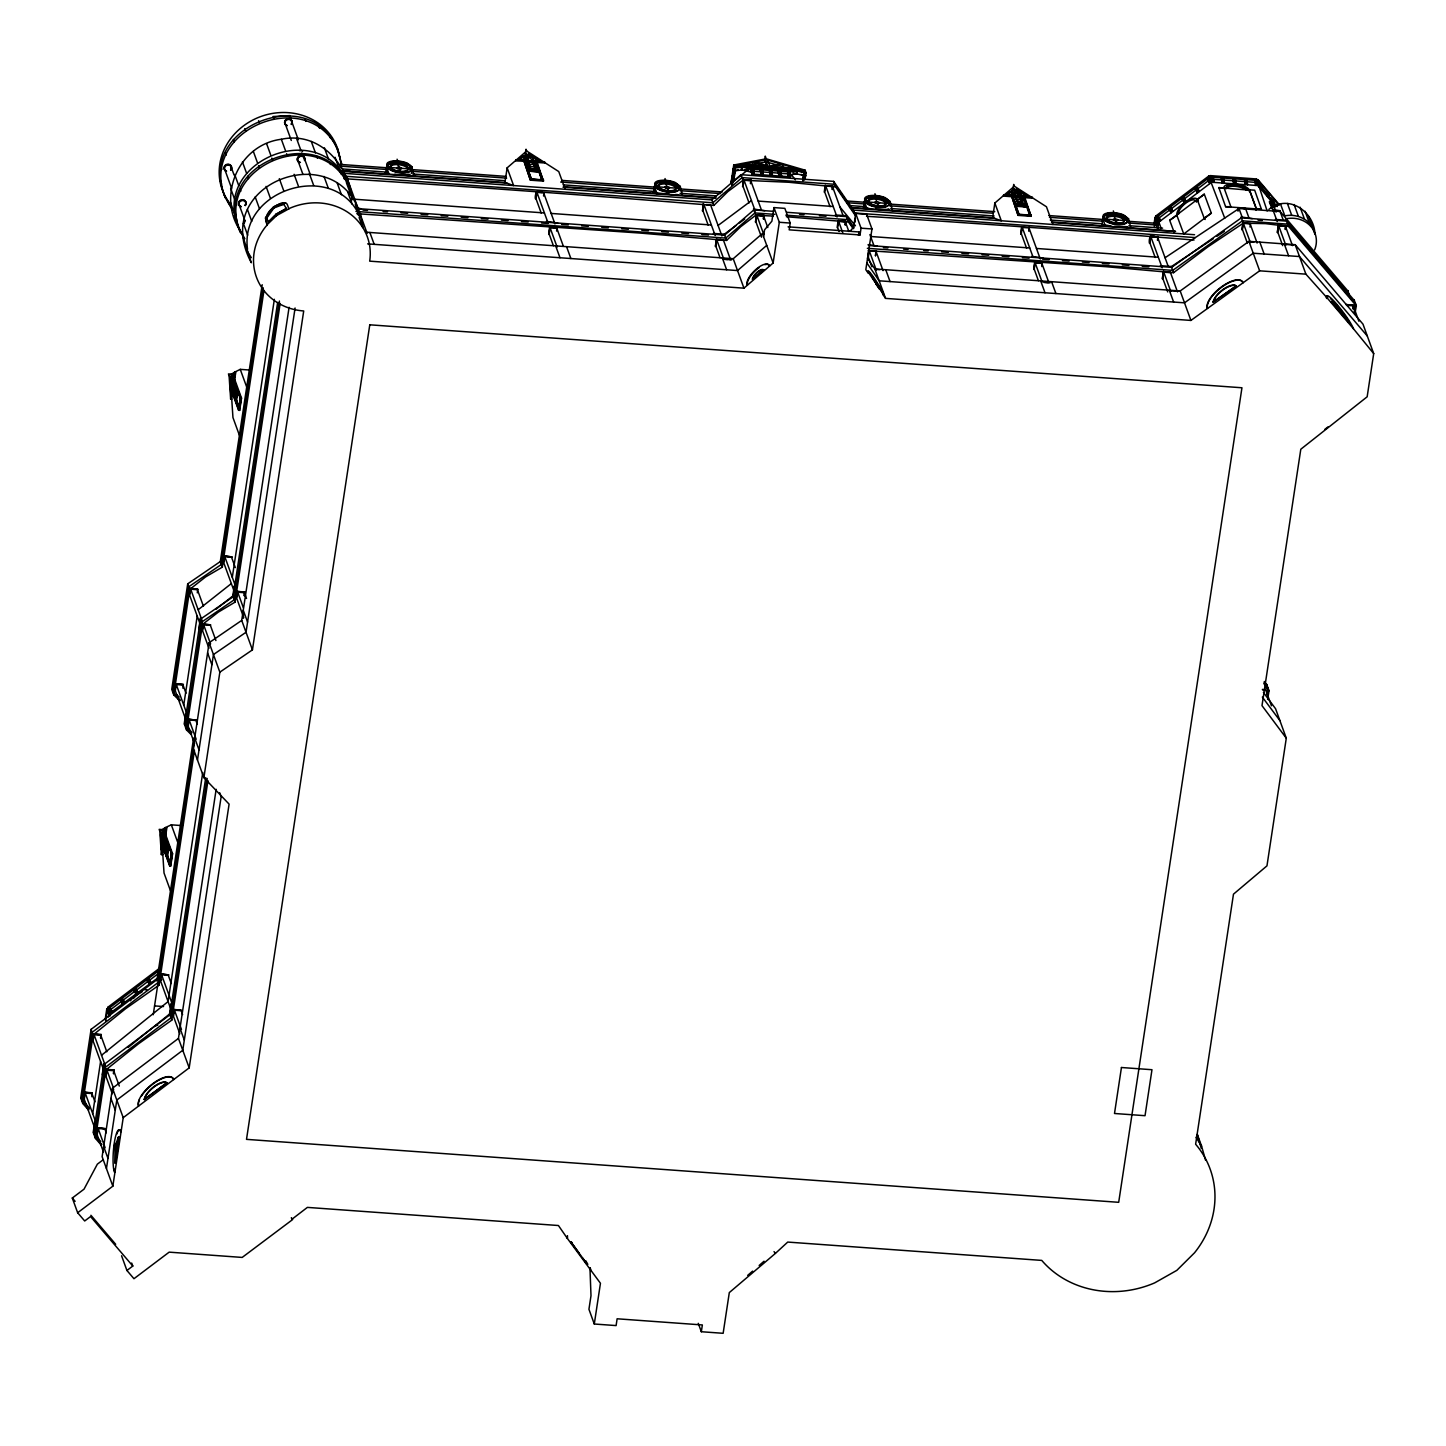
<?xml version="1.0" encoding="UTF-8"?>
<svg xmlns="http://www.w3.org/2000/svg" width="1446" height="1446" viewBox="0 0 1446 1446"><rect width="100%" height="100%" fill="white"/><g stroke="black" fill="none" stroke-linecap="round" stroke-linejoin="round"><path stroke-width="1.5" d="M242.711 234.053C215.346 199.476 237.271 144.727 281.337 139.268C319.223 131.116 348.305 164.32 352.463 199.295C337.912 113.312 200.09 161.572 243.687 237.379M238.427 227.275C211.279 162.241 317.343 117.524 346.715 180.515M243.217 237.451L251.333 262.756C206.091 178.201 350.745 132.164 362.892 227.51M247.537 249.308C239.006 188.956 334.351 159.765 359.62 215.996M351.577 201.012L351.613 196.981M224.437 195.445L233.077 210.447C174.388 127.646 331.098 68.613 341.545 168.206M340.876 167.79L341.003 161.699L337.171 147.727M118.897 1137.424L114.975 1163.325L115.373 1146.063L118.192 1137.351L119.44 1137.46L118.464 1143.931M117.813 1148.251L115.517 1163.361L115.463 1149.769L118.735 1137.406M732.417 178.545L732.001 184.781L732.417 178.545L733.502 178.617M732.182 185.269L734.803 167.971L733.737 165.025L766.235 158.789L805.151 170.194L806.217 173.122L804.699 179.828M733.556 181.021L735.454 170.935L734.55 168.441M348.649 185.865C319.494 121.952 212.562 167.049 240.361 232.625M141.545 1095.905A22.16 8.875 -40.5 0 1 159.946 1079.584A22.16 8.875 -40.5 0 1 173.719 1079.547L189.191 1067.871L229.101 804.121L203.886 777.659L219.846 672.155L252.435 649.869L303.714 310.962A58.997 53.466 -20 0 1 265.919 226.371L267.311 225.016L265.341 218.003L273.366 206.923L280.669 203.344L285.079 202.747L287.139 204.085L288.875 208.839L290.068 208.134A58.997 53.466 -20 0 1 369.688 261.148L743.949 288.17L747.455 285.133A14.84 5.784 -44.8 0 1 759.331 267.42M267.311 225.016C261.618 214.315 275.156 203.271 285.26 203.036L285.965 203.127M338.129 150.384C308.378 83.723 197.054 129.797 225.413 198.102M732.688 175.707L733.465 168.369L732.688 175.707L733.773 175.779L734.17 172.11M803 180.786L803.777 173.43L802.765 180.135M804.283 179.015L804.88 173.52L804.121 178.545M804.627 177.75L805.042 173.972L804.428 179.647M751.215 169.074L751.974 174.044L790.51 176.828L789.769 171.929L751.215 169.074L750.817 172.038L742.051 169.977L734.369 170.845L735.454 170.935M753.944 170.7L754.161 174.207L753.402 169.236L753.944 170.7L751.757 170.538M760.849 171.206L761.066 174.695L760.307 169.724L760.849 171.206L763.018 171.351L763.253 174.858M769.923 171.857L770.158 175.346L769.399 170.393L769.923 171.857C773.447 170.14 772.236 179.575 771.26 172.58L778.165 173.086L779.231 176.014L778.472 171.044L778.165 173.086M781.202 172.707L781.418 176.159L780.677 171.279L781.202 172.707L779.033 172.544M788.106 173.195L788.323 176.665L787.582 171.767L788.106 173.195L790.293 173.357M274.686 215.924L268.36 222.033L266.751 218.111C268.45 210.556 275.951 204.356 283.741 204.284L286.416 208.477L276.258 214.388M283.741 204.284L273.909 207.953L266.751 218.111M1267.148 210.953L1256.556 178.961L1210.302 175.617L1211.658 182.232L1158.861 222.088L1155.029 217.352L1157.198 217.515L1161.174 228.432M1213.429 178.364L1213.845 182.377L1213.013 177.262L1213.429 178.364L1211.242 178.201M1221.707 178.961L1222.123 182.973L1221.31 177.858L1223.894 179.105L1224.31 183.136M1233.275 179.792L1233.691 183.823L1232.878 178.689L1235.462 179.955L1235.878 183.967M1244.843 180.623L1245.259 184.654L1244.446 179.521L1247.03 180.786L1247.446 184.817M1255.309 181.383L1255.724 185.413L1254.911 180.28L1257.496 181.545M88.568 1110.094L82.729 1103.425L93.104 1034.92L91.08 1029.371L158.879 978.201M101.31 1145.142L95.472 1138.454L105.847 1069.932L103.57 1063.714L102.359 1074.776M179.828 700.858L173.773 694.911L189.733 589.408L187.709 583.859L220.298 561.572L262.196 284.717M191.071 734.441L186.498 729.923L202.476 624.419L200.199 618.201L198.988 629.263M93.104 1034.92L125.603 1008.712L159.078 985.124L194.451 750.384M189.733 589.408L205.549 576.954L222.323 567.139L263.967 290.447M105.847 1069.932L138.4 1043.867L171.803 1020.135L207.953 780.587M202.476 624.419L218.346 612.11L235.065 602.132L280.144 303.371M82.729 1103.425L80.723 1097.876L91.08 1029.371M91.839 1096.719L92.201 1092.796L84.754 1092.254L83.705 1099.213M94.966 1101.834L91.948 1093.556L85.224 1093.068L84.284 1099.34L94.84 1128.35M106.805 1051.784L100.786 1035.209L94.062 1034.721L93.104 1041.012L103.66 1070.022M100.515 1037.939L101.039 1034.45L95.454 1034.053M100.66 1038.373L101.039 1034.45M105.16 1019.611L106.805 1008.802L108.974 1008.965L107.655 1007.41L160.452 967.555M105.703 1021.093L107.329 1010.284L109.516 1010.447L110.33 1015.58L107.022 1012.327M107.438 1013.429L106.805 1008.802M92.707 1113.619L100.587 1061.563M108.685 1013.953L108.992 1011.911L107.745 1011.387M108.54 1016.918L109.191 1012.598M109.245 1015.49L109.553 1013.465L158.156 977.659M97.677 1127.717L105.287 1128.693L97.677 1127.717L96.611 1134.676M113.583 1073.854L113.945 1069.932L106.498 1069.389L105.45 1076.348M106.263 1132.851L104.871 1129.001L98.147 1128.531L97.189 1134.803L103.497 1152.101M119.295 1086.073L113.692 1070.691L106.968 1070.203L106.01 1076.475L112.318 1093.772M113.421 1073.402L113.945 1069.932M187.709 583.859L171.749 689.362L173.773 694.911M216.159 789.299L178.454 1038.409L112.499 1088.205L102.124 1156.71L112.842 1186.172L77.65 1212.742L84.699 1220.984L90.556 1216.556L132.797 1266.045L126.923 1270.474L133.954 1278.716L169.164 1252.146L242.187 1257.424L292.634 1219.556L291.712 1218.363M112.77 1092.507L113.348 1088.693L113.656 1089.579M182.883 688.188L183.244 684.265L175.797 683.723L174.731 690.682M197.307 592.86L197.668 588.956L190.221 588.414L189.155 595.372M186.01 693.303L182.991 685.024L176.267 684.536L175.309 690.808L185.865 719.819M203.452 606.272L197.415 589.697L190.691 589.209L189.733 595.499L200.289 624.509M106.444 1168.567L116.801 1100.063L182.774 1050.266L221.148 796.692L219.702 792.733M162.747 842.385L161.572 850.14L161.121 843.416L164.211 842.494M164.609 830.221L163.434 837.903L162.964 831.251L164.609 830.221L166.055 830.311L165.477 834.161M183.75 705.088L197.216 616.05M170.483 890.754L164.031 873.023L162.82 854.713L161.356 854.604L165.459 827.528L171.333 824.835L182.467 825.63M233.8 382.612L232.698 382.539L233.872 374.785L234.975 374.857L232.354 391.233M164.338 834.957L165.784 835.065L172.598 853.773L170.736 865.991L169.652 865.919L162.838 847.211L164.699 834.993L171.947 854.64M239.403 435.282L232.951 417.551L231.74 399.241L230.637 399.15L234.74 372.092L240.253 369.363L249.164 369.995M168.459 845.585L172.002 854.297L169.652 864.943L163.055 846.814L164.699 835.951L168.694 845.241L166.453 856.177L168.351 845.042M240.94 398.698L238.59 409.326L231.993 391.215L233.637 380.352L232.77 391.161L239.693 410.375L238.59 410.303L231.794 391.595L232.878 391.667M163.416 846.85L165.061 835.987M112.842 1186.172L123.217 1117.668L112.499 1088.205M170.736 865.991L163.832 846.778L165.422 836.258M162.82 854.713L166.905 827.636M231.74 399.241L233.927 384.021L233.674 388.124L236.421 396.638M233.927 384.021L237.415 392.589L233.981 383.678L235.825 372.164M163.398 850.79L163.886 847.645L162.422 847.555M164.989 839.62L166.597 852.923L164.32 844.03M168.152 847.826L165.422 836.746M236.71 390.167L236.674 387.456L235.59 397.469L233.24 390.998C232.426 379.123 240.904 413.52 233.674 388.124M237.09 392.228L234.379 381.129M164.663 848.585L166.109 838.608L164.609 848.441M166.923 840.831L165.477 850.826L167.338 841.012M234.794 395.246L236.222 385.251L234.36 395.065M235.535 397.325L235.987 394.921M236.294 390.474L236.041 394.577M166.814 856.195L168.531 845.277M235.77 400.596L237.487 389.679M164.699 835.951L171.658 854.098L170.736 864.292L167.7 855.96L168.839 846.091M237.777 390.004L240.578 398.662L239.674 408.676L236.656 400.361L237.777 390.492M188.703 719.204L196.313 720.18L188.703 719.204L187.655 726.163M203.29 624.329L210.736 624.871L203.127 623.877L202.079 630.836M197.307 724.338L195.897 720.488L189.173 720L188.233 726.29L194.523 743.587M215.924 640.56L210.321 625.178L203.597 624.69L202.657 630.962L208.947 648.278M169.652 864.943L171.297 854.08M238.59 409.326L240.235 398.463L233.637 380.352M169.652 865.919L171.496 853.7L172.598 853.773M238.59 410.303L240.452 398.084L241.536 398.156L239.693 410.375M170.032 864.798L163.47 846.741M238.988 409.182L232.408 391.143M170.736 864.292L172.219 854.441L169.2 846.127M239.674 408.676L241.175 398.843L238.138 390.51M156.837 980.948L193.601 738.056M289.092 307.275L241.717 620.406L209.128 642.693L193.168 748.197L203.886 777.659M153.222 1014.749L194.324 743.099M263.226 287.79L221.346 564.482L188.757 586.769L172.797 692.273L180.226 700.045M161.084 973.953L168.712 974.929L161.084 973.953L160.036 980.912M224.347 555.951L231.956 556.927L224.347 555.951L223.299 562.892M171.297 983.533L168.296 975.237L161.572 974.749L160.614 981.039L171.17 1010.049M235.318 567.591L231.541 557.234L224.817 556.746L223.859 563.036L234.433 592.029M197.469 760.054L213.448 654.55L246.037 632.264L295.092 307.998M202.765 772.507L168.097 1001.572L101.527 1055.273M232.3 577.297L274.36 299.322M205.748 777.641L169.869 1014.803L103.895 1064.581L93.52 1133.104L100.75 1141.563M277.65 302.485L233.113 596.8L200.524 619.087L184.564 724.573L191.975 732.363M207.194 778.436L170.971 1017.821L104.998 1067.6L94.623 1136.14L101.853 1144.581M279.421 301.039L234.216 599.819L201.627 622.105L185.666 727.591L191.595 733.827M174.171 1009.868L181.618 1010.393L174.008 1009.416L172.96 1016.375M244.338 595.879L244.699 591.956L237.252 591.414L236.204 598.373M182.594 1014.55L181.202 1010.718L174.478 1010.23L173.52 1016.502L179.828 1033.8M246.543 598.481L244.446 592.715L237.722 592.227L236.783 598.499L243.778 617.731M244.175 595.427L244.699 591.956M242.946 618.346L243.524 614.532M346.986 181.419L347.51 177.948M347.148 181.871L347.673 178.382M359.891 216.9L360.578 213.863M385.558 173.918L386.877 165.206A12.978 4.916 8.6 0 1 392.987 161.012A12.978 4.916 8.6 0 1 407.266 163.127L412.309 167.049L411.333 173.52M386.642 173.99L387.962 165.296A11.875 4.501 8.6 0 1 397.885 161.41A11.875 4.501 8.6 0 1 411.224 166.959L412.309 167.049M390.565 167.537L390.727 166.525A8.893 3.38 8.6 0 1 398.156 163.615A8.893 3.38 8.6 0 1 408.17 167.772L411.062 167.989A11.875 4.501 8.6 0 0 397.722 162.44A11.875 4.501 8.6 0 0 387.817 166.308L390.727 166.525M408.007 168.802L408.17 167.772M411.224 166.959L410.917 169.001A11.875 4.501 8.6 0 1 399.476 172.725A11.875 4.501 8.6 0 1 387.618 166.127M507.148 167.844L504.943 182.395L513.601 185.558L507.148 167.844L526.669 150.999L558.752 171.568L565.205 189.281M519.15 160.289L522.819 156.385L528.694 159.946L519.295 159.277L522.819 156.385M523.777 155.608L528.278 158.337L526.489 153.403L523.615 156.638L526.326 154.415L527.537 157.722M525.35 153.692L526.019 149.227L526.669 150.999M524.681 161.554L536.213 161.645L543.479 181.13L530.393 180.172L523.741 160.452L530.393 180.172M525.784 164.085L528.549 163.94M528.513 154.577L528.658 153.565L533.176 156.295L533.014 157.307L528.513 154.577L529.706 157.867M527.392 168.531L530.176 168.405M528.875 164.302L533.285 164.284M529.308 166.019L526.543 166.163M530.122 161.934L530.284 160.922M530.122 168.242L527.338 168.387M530.483 168.766L534.893 168.73M530.935 170.483C530.863 161.735 520.235 155.879 528.206 170.285M531.297 170.501C521.843 157.018 536.448 160.741 535.653 170.827M531.116 179.25L542.792 179.756L539.557 171.333L527.826 170.194M531.297 179.268L542.557 180.081M530.899 161.139L534.749 157.252L540.623 160.813L531.044 160.126L534.749 157.252M531.532 179.412L524.573 160.795M533.99 166.706L529.616 166.38M534.839 168.586L530.429 168.622M535.58 162.838L538.689 171.387L535.58 162.838L532.869 162.639L536.014 170.845M535.165 168.947L537.984 168.965L535.255 168.766M536.213 161.645L515.644 160.904M541.256 178.436L539.033 171.857L542.16 180.388M536.466 191.577C535.689 210.501 532.291 185.305 542.051 191.993M554.975 223.949L543.66 192.878L536.936 192.39L535.978 198.662L541.256 213.177M543.479 181.13L536.827 161.392M543.551 196.041L544.076 192.553M549.823 227.51L548.775 234.469L549.661 227.076L557.108 227.618L556.583 231.089M563.163 245.675L556.855 228.378L550.131 227.89L549.191 234.162L553.384 245.693M653.484 193.258L654.803 184.546A12.978 4.916 8.6 0 1 660.93 180.352A12.978 4.916 8.6 0 1 675.192 182.467L680.253 186.389L682.494 195.445M654.586 193.33L655.906 184.636A11.875 4.501 8.6 0 1 665.811 180.75A11.875 4.501 8.6 0 1 679.15 186.317L680.253 186.389M658.49 186.877L658.653 185.865A8.893 3.38 8.6 0 1 666.082 182.955A8.893 3.38 8.6 0 1 676.095 187.112L679.005 187.329A11.875 4.501 8.6 0 0 665.666 181.78A11.875 4.501 8.6 0 0 655.743 185.648L658.653 185.865M675.933 188.143L676.095 187.112M679.15 186.317L678.843 188.342A11.875 4.501 8.6 0 1 667.401 192.065A11.875 4.501 8.6 0 1 655.544 185.468M716.475 239.548L715.427 246.507L716.33 239.114L723.94 240.09L720.054 239.385M723.795 259.141L730.519 259.629L723.524 240.398L716.8 239.909L715.842 246.2L720.036 257.731M733.718 172.417L732.056 183.443L730.971 183.353L733.737 165.025L750.185 166.218M732.363 182.865L731.278 182.792L732.291 176.087L733.61 176.792L732.851 181.744M732.634 181.184L733.393 176.159M741.364 169.543L741.581 166.037L734.984 165.549L741.816 166.67M742.051 169.977L742.503 167.085L751.251 169.146M743.497 179.25L742.611 186.642L743.66 179.702M761.265 209.543L750.709 180.551L743.985 180.063L743.027 186.335L749.064 202.91M743.045 165.007L752.643 164.483L752.95 162.458L767.031 166.579L753.221 166.091M750.42 183.262L750.962 179.792M750.582 183.714L751.107 180.226L747.383 179.955M756.421 214.731L755.517 222.124L756.421 214.731L763.868 215.255L763.506 219.177M764.591 160.596L765.259 156.132L766.235 158.789M767.808 227.546L763.615 216.014L756.891 215.526L755.933 221.816L761.536 237.198M765.314 162.042L765.621 160.018L754.848 162.079L767.754 165.856L767.446 167.899L765.314 162.042L754.541 164.121M767.79 160.181L769.923 166.019L780.695 163.958L767.79 160.181L767.483 162.205L778.237 165.35M774.026 1251.603L775.418 1253.393L729.308 1292.579L723.145 1333.302L701.328 1331.73L702.358 1324.952L617.117 1318.788L616.104 1325.584L594.288 1324.012L600.452 1283.271L567.23 1238.246L567.537 1235.842M763.343 218.744L763.868 215.255M763.542 236.638L764.572 229.842L771.893 221.166L773.953 207.591L784.853 208.369L790.203 223.064L789.173 229.842L860.045 234.957L861.057 228.179L855.725 213.484L866.624 214.261L871.974 228.956L865.811 269.679L867.925 272.752A15.02 1.446 58 0 1 869.914 273.24M785.395 168.405L776.791 167.79L782.666 166.652L782.973 164.627L797.053 168.748L796.33 173.52L792.932 172.96M764.862 264.654A14.84 5.784 -44.8 0 1 769.634 266.028L773.14 262.991L779.304 222.268L773.953 207.591M789.389 169.453L750.872 166.67L750.709 167.682L789.245 170.465L788.865 167.989M797.469 171.062L789.769 171.929L789.335 174.821L797.017 173.936L797.469 171.062L806.217 173.122M804.88 172.363L799.62 171.134L804.392 171.008L804.446 175.255L800.939 174.424M825.268 185.16L824.22 192.119M843.018 215.454L832.462 186.444L825.738 185.956L824.798 192.246L830.076 206.742M832.191 189.173L832.715 185.684L832.354 189.607M845.259 225.088L845.639 221.166L838.174 220.623L837.126 227.582M848.874 231.523L845.386 221.925L838.662 221.437L837.704 227.709L839.114 231.559M845.115 224.636L845.639 221.166M855.725 213.484L853.664 227.058L849.995 231.396M855.399 218.129L855.038 222.051M858.436 235.355L858.942 231.956L788.088 226.841M863.425 208.405L864.744 199.711A12.978 4.916 8.6 0 1 870.854 195.517A12.978 4.916 8.6 0 1 885.133 197.632L890.176 201.536L892.435 210.592M864.853 206.272L865.829 199.783A11.875 4.501 8.6 0 1 875.752 195.915A11.875 4.501 8.6 0 1 889.091 201.464L890.176 201.536M868.594 201.012L865.684 200.795A11.875 4.501 8.6 0 1 875.589 196.927A11.875 4.501 8.6 0 1 888.947 202.476L886.037 202.277A8.893 3.38 8.6 0 0 876.023 198.102A8.893 3.38 8.6 0 0 868.594 201.012L868.431 202.024L874.794 202.494M868.847 250.122L867.781 257.081M883.036 270.637L876.041 251.405L869.317 250.917L868.359 257.207L871.866 266.823M875.408 255.599L876.041 251.405M875.499 255.87L876.294 250.664M886.037 202.277L885.874 203.29L879.511 202.838M889.091 201.464L888.784 203.506L889.868 203.579M994.848 203.036L992.643 217.605L1001.301 220.768L994.848 203.036L1014.369 186.209L1046.452 206.76L1052.905 224.492M1018.092 215.382L1011.441 195.662L1018.092 215.382L1031.179 216.322L1023.895 196.837L1006.832 195.499L1010.519 191.595L1016.393 195.156L1006.994 194.469L1010.519 191.595M1013.05 188.866L1013.718 184.437L1014.369 186.209M1023.696 197.234L1012.381 196.764L1032.299 198.192M1012.796 196.945L1015.508 197.144L1018.617 205.675M1015.219 192.914L1014.17 188.613L1011.477 190.818L1015.978 193.547L1014.17 188.613M1016.195 189.788L1016.357 188.757L1020.858 191.487L1018.002 194.722L1016.195 189.788L1020.713 192.517M1015.092 203.741L1017.876 203.597M1016.195 199.006L1013.411 199.132M1016.61 199.168L1020.966 199.494M1016.195 206.29L1026.732 207.049L1029.769 215.382M1017.008 201.229L1014.224 201.374M1018.002 194.722L1016.357 188.757M1022.449 192.463L1018.761 196.349L1022.449 192.463L1028.16 197.036L1022.286 193.475M1017.821 203.452L1015.038 203.597M1018.183 203.958L1022.593 203.94L1018.129 203.814M1018.996 205.712L1015.887 197.162L1020.189 197.813L1023.298 206.362M1020.189 197.813L1023.66 206.38M1018.815 214.46L1030.492 214.966L1027.256 206.543L1015.562 205.061L1027.202 205.892L1030.203 215.617L1018.942 214.821L1012.272 196.005L1023.84 197.18L1027.148 206.236M1019.231 214.623L1012.417 196.421M1022.087 202.079L1024.871 201.934M1023.895 196.837L1026.967 206.236M1040.289 258.997L1028.974 227.908L1022.25 227.42L1021.31 233.71L1026.588 248.206M1025.63 204.013L1022.846 204.157L1025.684 204.157M1028.702 230.637L1029.227 227.149M1028.865 231.071L1029.389 227.6M1031.179 216.322L1024.509 196.602M1034.685 262.088L1033.8 269.48L1034.848 262.539L1042.295 263.064L1041.771 266.552M1044.392 282.277L1048.874 282.603L1041.879 263.389L1035.155 262.901L1034.215 269.173L1038.409 280.705M1101.798 225.612L1103.117 216.918A12.978 4.916 8.6 0 1 1109.227 212.725A12.978 4.916 8.6 0 1 1123.506 214.839L1128.549 218.744L1130.808 227.799M1128.549 218.744L1127.464 218.671A11.875 4.501 8.6 0 0 1114.125 213.122A11.875 4.501 8.6 0 0 1104.202 216.99L1103.894 219.033L1102.81 218.942L1105.359 225.956M1106.805 219.232L1106.967 218.219A8.893 3.38 8.6 0 1 1114.396 215.309A8.893 3.38 8.6 0 1 1124.41 219.485L1127.302 219.684A11.875 4.501 8.6 0 0 1113.962 214.135A11.875 4.501 8.6 0 0 1104.057 218.003L1106.967 218.219A8.893 3.38 8.6 0 1 1120.777 217.804A8.893 3.38 8.6 0 1 1119.023 223.443L1116.818 223.407A8.893 3.38 8.6 0 1 1106.805 219.232L1113.167 219.702M1124.41 219.485L1124.247 220.497L1117.885 220.045M1127.464 218.671L1127.157 220.714L1128.242 220.786M1150.383 235.897C1150.004 254.532 1146.497 231.559 1154.107 236.168M1168.133 266.209L1157.577 237.198L1150.853 236.71L1149.913 242.982L1155.191 257.496M1154.035 223.841L1155.029 217.352M1154.251 227.474L1155.553 218.834L1157.74 218.997L1156.42 217.442L1209.217 177.587L1210.537 179.123L1159.385 217.75M1158.553 224.13L1155.661 221.979L1155.969 219.937M1156.908 222.503L1157.216 220.461M1156.438 227.637L1157.415 221.148M1157.469 224.04L1157.776 221.997M1157.885 228.558L1158.861 222.088L1155.878 215.96L1208.675 176.105L1224.744 218.183M1157.469 240.361L1157.83 236.439M1163.289 271.378L1162.403 278.771L1163.289 271.378L1170.899 272.354L1163.452 271.812M1177.496 291.893L1170.501 272.661L1163.777 272.173L1162.819 278.463L1167.717 291.911M1209.995 177.659L1210.302 175.617M1210.537 179.123L1210.844 177.099L1257.098 180.443L1256.791 182.467L1212.742 179.286M1261.436 209.254L1254.676 190.203L1249.507 189.842L1256.321 208.531L1261.436 209.254L1225.593 206.67L1230.871 206.706L1224.075 187.998L1218.833 187.619L1249.452 190.167L1256.267 208.875M1223.189 180.045L1223.497 178.003L1223.894 179.105M1224.075 187.998L1224.021 188.342A12.978 4.916 8.6 0 1 1234.866 184.094A12.978 4.916 8.6 0 1 1249.452 190.167M1234.757 180.877L1235.065 178.852L1235.462 179.955M1238.011 211.188L1238.535 207.718L1246.145 208.694L1238.535 207.718M1246.307 181.708L1246.615 179.684L1247.03 180.786M1242.927 222.539L1242.024 229.95L1243.09 222.991L1250.537 223.534L1250.013 227.004M1249.254 191.523L1249.507 189.842M1256.556 178.961L1256.249 180.985L1258.002 179.666L1279.276 204.591M1256.068 210.23L1256.321 208.531M1278.282 225.106L1277.378 232.499L1278.282 225.106L1285.729 225.63L1285.367 229.553M1292.471 245.621L1285.476 226.389L1278.752 225.901L1277.794 232.191L1282.692 245.639M1285.205 229.119L1285.729 225.63M1266.027 688.296L1266.642 684.211L1269.028 690.772L1267.636 699.394M1267.076 694.731L1268.07 688.115L1264.021 682.693M1347.564 293.628L1348.25 290.592M1263.424 692.453L1275.571 708.721L1286.289 738.183L1266.967 865.847L1233.474 894.17L1195.625 1144.22A97.298 88.188 -20 0 1 1194.523 1252.796L1176.827 1270.365L1154.685 1282.873A97.298 88.188 -20 0 1 1041.753 1260.406L787.727 1242.078L775.418 1253.393M1353.004 308.558L1353.528 305.088L1346.081 304.546L1353.691 305.522L1353.167 309.01M1354.179 312.191L1355.48 303.552L1287.753 224.13L1242.457 220.858L1172.706 270.384L867.347 248.332M867.437 258.165L874.83 268.938L1180.189 290.971L1248.928 241.355L1295.182 244.699L1362.982 324.139L1373.7 353.601L1367.157 396.8L1300.804 449.236L1261.997 705.63L1286.289 738.183M1213.23 302.033L1213.411 300.84A14.659 5.911 -39 0 1 1223.153 289.399A14.659 5.911 -39 0 1 1235.264 285.314L1236.095 286.037L1213.23 302.033L1236.095 286.037M1213.447 302.286L1213.628 301.111A14.659 5.911 -39 0 1 1223.37 289.652A14.659 5.911 -39 0 1 1235.48 285.585M1354.848 314.035L1356.33 305.865L1354.052 299.647M731.278 182.792L732.291 176.087M733.032 174.496L733.628 168.821L734.713 168.893L734.116 174.568L735.291 170.447L738.291 169.905M803.343 179.575L804.518 175.436L805.603 175.508M803.615 179.756L803.94 173.9M1259.231 187.112L1259.864 182.702L1258.11 184.022M1268.504 197.975L1269.136 193.547M343.913 178.689C467.293 186.426 590.601 195.427 713.836 205.422L727.934 191.523L743.027 180.262L788.865 182.268L835.698 186.95L855.454 215.653L853.429 210.086L833.673 181.383L741.003 174.695L711.812 199.873L344.13 173.321M356.782 213.683L640.09 233.059L726.561 240.434L740.75 226.679L755.752 215.255L773.249 216.087M230.655 169.67L230.691 169.634A3.796 3.452 -20 0 0 231.233 166.145L230.745 165.386A3.796 3.452 -20 0 0 224.781 165.694A3.796 3.452 -20 0 0 226.263 170.953M245.151 205.187L245.187 205.151A3.796 3.452 -20 0 0 245.712 201.663M245.314 205.621L245.35 205.585A3.796 3.452 -20 0 0 245.874 202.097L245.242 200.904A3.796 3.452 -20 0 0 239.259 201.193A3.796 3.452 -20 0 0 240.759 206.453M267.058 224.781L276.602 215.562L288.875 208.839M747.69 1275.372L752.607 1271.124M759.15 1265.467L764.048 1261.219M365.513 232.155L733.23 258.707L762.422 233.529L773.14 262.991M766.723 245.386L737.532 270.565L367.646 243.868M752.408 279.168L763.741 270.077L752.408 279.168A7.61 2.964 -44.8 0 1 757.071 272.191A7.61 2.964 -44.8 0 1 763.38 269.697M747.455 285.133L769.634 266.028M1258.002 179.666L1258.942 182.25L1257.912 185.558L1211.658 182.232L1208.675 176.105M1268.214 193.113L1267.184 196.421L1266.045 193.33L1267.817 191.993L1269.534 194.65M533.176 156.295L530.465 158.5L528.658 153.565M1014.026 189.625L1011.314 191.83L1014.315 193.656M1018.147 193.71L1020.858 191.487M128.134 1047.446L171.929 1012.11M730.971 183.353L748.16 169.634M198.174 609.76L231.342 583.569M215.978 609.272L233.439 595.481M1324.699 429.48L1328.079 426.823M291.261 1217.839L292.2 1219.05L307.383 1207.392L558.427 1225.521L567.23 1238.246M110.637 1013.538L108.595 1009.995L109.95 1007.573L112.408 1012.218L110.348 1008.675M120.922 1000.704L120.506 999.602L122.964 1004.229L120.922 1000.704L122.277 998.264L124.718 1002.909L122.675 999.367M136.159 994.27L134.117 990.727L135.472 988.305L137.912 992.95L135.87 989.407M147.311 980.768L146.914 979.665L149.354 984.31L147.311 980.768L148.667 978.327L151.107 982.973L149.065 979.448M1156.818 218.545L1158.174 216.105L1160.632 220.75L1158.571 217.225M1170.067 209.688L1171.188 212.779L1169.145 209.254L1170.501 206.814L1172.941 211.459L1170.899 207.917M1182.34 199.277L1181.942 198.174L1184.382 202.82L1182.34 199.277L1183.696 196.855L1186.136 201.5L1184.093 197.957M1195.535 189.318L1195.137 188.215L1197.577 192.86L1195.535 189.318L1196.89 186.877L1199.349 191.523L1197.288 187.98M1207.844 180.009L1207.446 178.906L1209.904 183.552L1207.844 180.009L1209.615 178.689M111.27 1009.109L158.789 973.248M109.426 1011.224L111.179 1009.886M121.735 1001.915L123.488 1000.596M134.93 991.956L136.701 990.618M148.125 981.979L149.896 980.659M1157.65 219.756L1159.403 218.436M1169.959 210.465L1171.712 209.128M1183.153 200.506L1184.925 199.168M1196.348 190.529L1198.119 189.209M1208.675 181.238L1210.429 179.9M109.986 1012.76L111.74 1011.441M122.295 1003.47L124.067 1002.132M135.49 993.492L137.262 992.173M148.703 983.533L150.456 982.196M1158.21 221.31L1159.963 219.991M1170.519 212.002L1172.29 210.682M1183.714 202.042L1185.485 200.723M1196.927 192.083L1198.68 190.745M1209.236 182.774L1210.989 181.455M161.735 979.792L92.146 1032.317L81.789 1100.822L89.001 1109.281M1174.441 233.059L1169.687 220.316L1176.954 215.273A12.978 5.206 -40.5 0 1 1185.34 202.368A12.978 5.206 -40.5 0 1 1197.487 199.765M1204.283 218.473L1197.252 199.512L1204.301 194.198L1169.687 220.316M1204.301 194.198L1211.332 213.158L1183.75 233.981L1176.737 215.002M1269.787 202.711L1274.721 207.356M1271.703 205.549L1273.655 204.248L1275.444 205.73M1275.987 204.971L1277.74 203.633L1277.433 205.838M144.239 1099.448L166.85 1082.819L144.239 1099.448A14.659 5.856 -40.5 0 1 153.854 1086.687A14.659 5.856 -40.5 0 1 166.615 1082.566M123.217 1117.668L173.719 1079.547M103.226 1159.728L97.352 1164.157L84.031 1189.172L72.3 1198.029L77.65 1212.742M1295.182 244.699L1305.901 274.162L1327.265 298.057A22.07 2.982 52.9 0 1 1337.188 304.672A22.07 2.982 52.9 0 1 1353.51 328.82L1373.7 353.601M868.178 250.646L1106.1 266.697L1173.537 272.698L1208.006 246.778L1243.307 223.172L1265.521 223.642L1288.585 226.444L1356.33 305.865M718.084 225.468L751.45 200.614M723.669 234.704L735.978 225.54M739.484 222.919L744.744 218.997M881.319 290.827A15.02 1.446 58 0 1 883.452 295.309L885.567 298.382L1190.926 320.434L1259.647 270.818L1305.901 274.162M1165.06 257.75L1239.005 208.531L1280.108 211.496L1347.835 290.917L1349.371 295.129M1170.736 267.04L1213.266 238.735M1216.954 236.276L1224.346 231.36M582.72 1258.147L586.552 1263.406L571.224 1242.349A14.785 1.573 56.7 0 1 571.495 1242.024M230.637 399.15L229.083 375.689L234.74 372.092M230.131 377.153L231.758 376.123L232.21 382.847L233.294 382.937L231.233 377.243L230.131 377.153L232.21 382.847M232.698 382.539L232.246 375.815L233.872 374.785M231.233 377.243L232.842 376.195M232.246 375.815L234.975 374.857M229.824 379.195L230.276 385.919L231.902 384.889L229.824 379.195L230.908 379.268M230.42 387.98L232.029 386.95L230.854 394.704L230.42 387.98L231.505 388.052L231.794 392.535M161.356 854.604L159.783 831.143L165.459 827.528M160.849 832.607L162.476 831.577L162.928 838.3L160.849 832.607L162.295 832.715L164.374 838.409M166.055 830.311L162.964 831.251M160.994 841.355L162.621 840.343L160.542 834.631L160.994 841.355L162.44 841.464L162.151 836.981M1268.919 209.363C1288.278 193.619 1314.287 211.369 1314.974 234.306L1308.702 216.466M867.925 272.752L868.395 272.463A15.02 1.446 58 0 1 873.98 277.777A15.02 1.446 58 0 1 883.922 295.02L883.452 295.309M1101.997 224.401L1110.998 225.992M1127.772 226.715L1114.396 226.299M863.696 207.176L869.118 208.423M752.95 162.458L741.183 164.717L797.053 168.748L791.54 168.73M771.224 166.886L782.973 164.627M734.803 167.971L742.503 167.085M1313.022 228.323C1307.853 218.256 1295.67 213.647 1284.843 215.87L1280.523 204.013M387.148 172.634L385.251 172.833L388.92 173.628M655.092 191.975L653.194 192.173L654.821 192.661M748.992 169.923L744.22 170.05L747.727 170.863M409.688 175.219L394.758 174.297M675.463 194.523L677.614 194.559M400.578 171.694L402.783 171.749A8.893 3.38 8.6 0 0 405.133 166.38A8.893 3.38 8.6 0 0 390.836 166.091A8.893 3.38 8.6 0 0 400.578 171.694L399.638 169.128M668.504 191.035L670.727 191.089A8.893 3.38 8.6 0 0 673.077 185.721A8.893 3.38 8.6 0 0 658.761 185.45A8.893 3.38 8.6 0 0 668.504 191.035L667.564 188.468M878.445 206.2L880.65 206.236A8.893 3.38 8.6 0 0 883.018 200.867A8.893 3.38 8.6 0 0 868.703 200.596A8.893 3.38 8.6 0 0 878.445 206.2L877.505 203.615M786.371 216.719L848.422 221.943L853.158 228.54M866.515 216.285C975.761 223.262 1084.952 231.053 1194.053 240.054M342.359 170.755L350.312 171.387M1211.242 179.666L1213.429 179.81M1221.725 180.425L1223.912 180.569M1233.293 181.256L1235.462 181.401M1244.843 182.088L1247.03 182.25M1255.327 182.847L1257.496 182.991M1211.82 181.202L1213.989 181.365M1222.286 181.961L1224.473 182.124M1233.854 182.792L1236.023 182.955M1245.422 183.624L1247.591 183.787M1255.887 184.383L1258.074 184.546M754.469 166.525L763.018 167.14M773.718 167.917L782.286 168.531M805.151 170.194L788.703 169.001L789.245 170.465M753.095 171.279L760 171.767M762.187 171.929L769.091 172.417M780.37 173.303L787.275 173.809M734.188 170.357L735.291 170.447M804.681 175.924L805.784 175.996L797.017 173.936M751.793 172.544L753.981 172.707M760.885 173.213L763.072 173.357M769.977 173.863L772.146 174.026M779.051 174.514L781.238 174.677M788.142 175.165L790.311 175.328M752.083 173.339L754.27 173.502M761.174 173.99L763.361 174.153M770.266 174.659L772.435 174.803M779.34 175.309L781.527 175.472M788.432 175.96L790.601 176.123M1018.924 195.337L1028.305 196.005M515.806 159.873L544.762 161.97M1003.488 195.083L1032.462 197.18M524.518 161.139L536.159 161.97L539.448 171.044L528.079 170.917L539.358 171.731L539.503 170.7L527.88 169.851L539.394 171.387M524.735 161.229L535.996 162.042L542.521 180.425M536.665 162.422L544.618 162.982M732.526 176.719L733.827 176.683M1003.343 196.096L1011.278 196.674M533.538 164.501L536.376 164.501M829.154 185.865L832.878 186.136M1021.238 199.711L1024.057 199.711M534.351 166.724L537.171 166.724M1017.315 201.59L1021.78 201.717M1258.074 220.154L1262.322 220.461M731.441 183.244L732.544 183.317M1027.293 206.2L1015.67 205.35L1027.04 206.941M1015.652 205.748L1027.094 206.597M538.996 172.182L528.495 171.098L531.604 179.629M1278.445 225.54L1285.892 226.082M386.877 165.206L387.962 165.296M654.803 184.546L655.906 184.636M864.744 199.711L865.829 199.783M1103.117 216.918L1104.202 216.99M396.927 167.989L386.57 167.248L389.119 174.261M401.645 168.332L412.002 169.092L414.568 176.105M664.853 187.329L654.496 186.588L657.044 193.601M669.588 187.673L679.945 188.432M341.563 164.501L386.606 167.754M411.387 169.543L505.973 176.376M562.295 180.425L654.64 187.094M679.421 188.884L722.205 191.975M846.091 200.922L866.371 202.386M888.892 204.013L994.758 211.658M1048.802 215.544L1102.864 219.449M1127.645 221.238L1156.927 223.353L1157.559 225.124L1128.278 223.009M530.555 179.159L543.642 180.099M1018.237 214.37L1031.323 215.309M339.955 166.109L387.257 169.525M412.02 171.315L506.624 178.129M560.687 182.033L655.273 188.866M680.054 190.655L720.596 193.583M846.741 202.693L864.762 203.994M889.525 205.784L993.131 213.249M1049.453 217.316L1103.515 221.22M343.064 168.983L385.757 172.056M412.706 174.008L504.835 180.66M563.235 184.871L655.363 191.523M680.072 193.312L716.023 195.897M850.338 205.603L863.804 206.579M890.772 208.513L994.107 215.978M1050.266 220.027L1101.924 223.769M1128.874 225.703L1162.584 228.143M341.527 170.755L505.467 182.576M563.777 186.787L716.113 197.795M849.561 207.429L993.149 217.786M1051.423 221.997L1175.58 231.378L1052.887 222.521M342.973 171.279L506.895 183.1M562.982 187.149L715.481 198.156M758.174 201.084L833.221 206.507M850.844 207.935L994.595 218.31M853.429 210.086L1194.559 234.722M345.214 176.231L712.86 202.783L742.051 177.605L834.722 184.293L854.478 212.996L1195.3 237.596M1249.778 241.844L1253.863 242.133M1293.302 244.989L1285.114 244.392L1285.44 245.278M536.629 192.029L542.214 192.426M1150.546 236.349L1157.993 236.873M706.118 204.609L710.601 204.934L721.915 236.005M773.682 211.351L753.818 209.923L724.627 235.083L356.909 208.549M786.913 212.309L846.488 216.611L853.899 227.365M799.53 214.333L803.958 214.659M819.394 215.761L826.028 216.249M774.767 214.37L754.92 212.942L725.729 238.102L355.951 211.423M785.811 215.165L847.591 219.629L853.755 228.595M756.583 215.165L764.03 215.707M845.802 221.6L838.174 220.623M779.304 222.268L790.203 223.064M861.057 228.179L871.974 228.956M354.74 199.241L544.419 212.942M551.143 213.43L711.36 224.998M870.6 236.493L1029.733 247.971M1036.457 248.459L1158.336 257.261M356.584 207.664L361.265 208.857M868.106 244.591L877.144 246.091M868.431 245.477L1171.603 267.347L1241.355 217.84L1286.651 221.111L1354.378 300.533M363.036 210.104L367.501 210.429M383.118 211.55L387.582 211.875M400.958 212.833L407.664 213.321M421.057 214.297L427.745 214.767M441.138 215.743L447.826 216.213M461.22 217.189L467.908 217.677M481.301 218.635L487.989 219.123M501.382 220.081L508.07 220.569M521.464 221.545L528.17 222.015M541.545 222.991L548.251 223.461M561.644 224.437L568.314 224.925M581.672 225.883L588.341 226.371M601.699 227.329L608.368 227.817M621.726 228.775L628.414 229.263M641.753 230.221L648.441 230.709M661.78 231.667L668.468 232.155M681.807 233.113L688.495 233.601M701.852 234.559L708.522 235.047M883.398 247.664L887.88 247.989M903.569 249.128L908.052 249.435M923.741 250.574L928.224 250.899M941.671 251.875L948.395 252.363M961.843 253.321L968.567 253.809M982.015 254.785L988.739 255.273M1002.186 256.231L1008.91 256.719M1022.358 257.695L1029.082 258.183M1042.512 259.141L1049.145 259.629M1062.448 260.587L1069.1 261.075M1082.385 262.033L1089.037 262.503M1102.34 263.461L1108.992 263.949M1122.277 264.907L1128.928 265.395M1142.232 266.353L1148.865 266.823M869.01 250.556L876.457 251.098M723.163 258.4L731.658 259.882M879.783 269.715L875.68 269.408L876.005 270.294M1045.621 281.681L1050.031 282.856M1178.327 291.261L1170.139 290.664L1170.465 291.55M723.488 259.286L727.573 259.593M1043.904 282.422L1047.988 282.711M1346.551 305.359L1353.275 305.829L1358.879 321.211M232.933 374.243L228.432 373.918L229.083 375.689M230.276 385.919L231.36 386.01L231.071 381.509M236.728 387.6L235.3 400.271L236.656 400.361M236.945 389.408L235.409 400.56L237.307 389.444L233.999 380.623M237.054 389.697L234.74 381.166M233.24 390.998L235.174 397.289M240.235 398.463L241.175 398.843M244.862 592.39L237.252 591.414M197.831 589.39L190.221 588.414M1262.394 689.38L1266.28 690.104L1262.557 689.832M183.407 684.699L175.797 683.723M163.651 829.697L159.15 829.371L159.783 831.143M164.374 834.649L165.838 834.758M165.404 839.313L168.459 848.187L165.35 839.656M163.398 841.102L164.862 841.211M167.79 843.199L166.344 855.887L167.7 855.96M161.121 843.416L162.585 843.524M164.736 843.723L167.79 852.616M168.097 845.314L165.784 836.764M167.754 845.783L167.736 843.054L166.652 853.068M167.7 846.109L167.085 850.194M164.302 846.615L167.049 855.128M162.838 847.211L163.94 847.284M154.559 1005.91L163.543 1006.543M101.202 1034.902L93.592 1033.926L92.526 1040.885M114.107 1070.365L106.498 1069.389M92.363 1093.248L84.754 1092.254M669.498 194.198L656.864 192.969M875.625 209.074L889.489 209.543L888.043 209.074M118.192 1137.351L119.44 1137.46M407.899 174.225L409.941 174.532M782.666 166.652L787.943 168.206M752.643 164.483L759.674 166.543M1010.356 192.607L1016.231 196.168M534.604 158.265L538.996 160.94M522.675 157.415L528.549 160.958M1272.661 204.681L1269.245 201.916L1270.401 201.012L1277.234 206.561L1258.201 184.13M273.909 207.953L273.746 207.682M268.36 222.033L276.078 214.098L286.416 208.477M176.195 694.026L179.159 697.135M1258.544 181.148L1279.059 205.187M1258.942 182.25L1260.279 183.805M1258.237 183.353L1259.556 184.907M1260.496 185.974L1268.829 195.77M1270.438 197.614L1274.685 202.603M1257.912 185.558L1275.734 206.453M1274.739 206.272C1271.432 199.06 1266.1 201.084 1273.167 206.525M1270.745 203.29L1272.281 205.115M1367.301 335.996L1299.484 256.557L1253.23 253.213L1184.509 302.829L879.15 280.795L866.805 262.847M1327.265 298.057L1353.51 328.82M1211.332 213.158L1204.066 218.219L1205.169 219.503M1197.252 199.512L1198.354 200.795M1196.583 202.133L1195.697 201.102A10.737 4.302 -40.5 0 0 1185.666 203.253A10.737 4.302 -40.5 0 0 1178.725 213.918M1155.878 215.96L1157.198 217.515M135.038 991.179L133.701 989.624L134.117 990.727M109.516 1010.447L108.197 1008.892L159.223 970.356L159.801 971.676M80.723 1097.876L89.381 1108.034M90.917 1215.273L115.68 1244.283M72.3 1198.029L75.12 1201.337M839.945 206.995L855.436 225.757M791.197 174.532L795.39 179.774M872.697 278.427L874.559 280.94M1264.274 681.482L1266.967 685.097M1262.34 697.08L1279.891 720.578M571.224 1242.349L578.888 1252.887M1263.985 683.741L1269.028 690.772M868.395 272.463L883.922 295.02M875.951 284.049L879.276 288.893L878.608 287.555M1195.969 1137.279L1201.59 1146.154L1205.584 1160.252M291.532 123.579A3.434 3.109 -20 0 0 288.441 119.385A3.434 3.109 -20 0 0 285.26 123.886L285.693 124.573A3.434 3.109 -20 0 0 287.085 125.495M304.473 159.62A3.434 3.109 -20 0 0 300.696 156.295A3.434 3.109 -20 0 0 297.966 160.741L298.4 161.428A3.434 3.109 -20 0 0 299.792 162.35M230.565 169.887A3.434 3.109 -20 0 0 228.378 164.971A3.434 3.109 -20 0 0 224.745 169.453L225.178 170.158A3.434 3.109 -20 0 0 226.57 171.08M245.061 205.386A3.434 3.109 -20 0 0 242.874 200.47A3.434 3.109 -20 0 0 239.241 204.971L239.674 205.657A3.434 3.109 -20 0 0 241.066 206.579M234.27 215.87L236.403 219.25M239.53 230.294L244.88 238.753M247.013 250.899L251.297 257.659M875.643 282.566L877.74 285.983M585.757 1260.767L587.835 1264.364M590.113 1267.907L590.619 1269.1M589.805 1268.124L591.034 1270.944M1305.105 211.261L1309.425 223.118M1300.117 207.194L1304.437 219.051M1294.08 204.519L1298.4 216.376M1287.392 203.434L1291.712 215.291M1288.585 226.444L1286.325 220.226L1275.426 219.431L1275.752 220.316M1280.108 211.496L1283.18 219.919M1273.944 206.218L1276.095 212.146M1270.365 202.259L1272.914 209.254M1273.384 211.008L1277.216 221.545M1278.752 225.901L1285.747 245.133M1269.678 202.422L1272.046 208.929M1284.265 243.904L1288.585 255.761M1252.272 218.617L1241.048 216.954L1250.392 242.585M1259.828 242.151L1264.147 254.008M1245.729 209.001L1248.784 217.442M1257.116 243.055L1250.121 223.841L1243.397 223.353L1242.439 229.625L1247.338 243.091M1239.005 208.531L1242.078 216.954M1248.928 241.355L1259.647 270.818M1218.833 187.619L1225.593 206.67M1168.73 208.134L1169.145 209.254M1155.246 220.877L1155.661 221.979M1173.537 272.698L1171.278 266.48L1160.379 265.684L1160.704 266.57M1180.189 290.971L1190.926 320.434M1150.853 236.71L1162.168 267.781M1163.777 272.173L1170.772 291.405M1169.29 290.176L1173.61 302.051M1113.312 210.899L1113.962 212.67M1114.233 216.34L1115.173 218.906M1115.878 220.822L1116.818 223.407M1265.865 690.411L1271.468 705.793M1026.443 206.254C1025.738 195.987 1015.905 193.005 1023.714 206.055M1043 258.075L1031.775 256.394L1032.082 257.28M1051.585 281.681L1055.905 293.538M1022.25 227.42L1032.805 256.43M1035.155 262.901L1042.168 282.115M1040.686 280.904L1045.006 292.761M874.938 193.692L875.589 195.463M875.86 199.132L876.8 201.699M866.985 208.748L864.437 201.735L865.521 201.825A11.875 4.501 8.6 0 0 883.199 207.338A11.875 4.501 8.6 0 0 884.157 199.928M885.747 269.715L890.049 281.572M869.914 234.577L873.691 244.952M1201.59 1146.154L1197.27 1134.297L1201.265 1148.395M869.317 250.917L876.312 270.149M874.83 268.938L885.567 298.382M858.942 231.956L860.045 234.957M833.673 181.383L835.698 186.95M848.422 221.943L846.163 215.725L835.264 214.948L835.589 215.816M825.738 185.956L837.053 217.045M838.662 221.437L842.855 232.969M789.462 173.972L790.51 176.828M771.568 170.538L772.11 172.002M765.621 160.018L767.754 165.856M762.494 169.887L763.018 171.351M750.908 171.116L751.974 174.044M764.717 210.7L753.493 209.037L755.752 215.255M743.985 180.063L755.282 211.134M756.891 215.526L763.886 234.758M741.003 174.695L743.027 180.262M711.812 199.873L713.836 205.422M726.561 240.434L724.301 234.198L713.402 233.421L713.728 234.306M733.23 258.707L743.949 288.17M715.192 235.517L703.877 204.446L702.937 210.718L708.215 225.233M716.8 239.909L723.09 257.207M722.313 257.912L726.633 269.769M665.015 178.545L665.648 180.316M665.937 183.967L666.877 186.552M566.561 246.67L570.881 258.527M557.668 223.046L546.443 221.365L546.769 222.25M550.131 227.89L557.126 247.103M536.936 192.39L547.492 221.401M555.662 245.892L559.982 257.75M397.072 159.205L397.722 160.976M397.993 164.627L398.933 167.212M369.869 232.481L374.189 244.338M341.003 161.699L341.961 164.356M347.257 178.689L358.572 209.778M360.162 214.171L367.157 233.402M329.507 135.364L330.465 138.021M346.353 182.539L350.51 193.963M359.114 217.569L362.711 227.456M335.056 157.271L339.214 168.676M340.316 171.694L341.166 174.008M347.817 192.3L352.137 204.157M318.518 125.495L319.476 128.134M324.392 147.817L328.549 159.241M329.652 162.259L330.483 164.573M337.135 182.847L341.455 194.704M304.961 118.735L305.919 121.392M311.27 141.419L315.427 152.842M316.511 155.861L317.361 158.174M324.012 176.448L328.332 188.305M290.718 118.247L289.76 115.608L272.987 116.548L273.945 119.205M291.568 121.157L298.346 139.81M304.256 158.03L309.86 173.412M296.575 138.509L300.732 149.914M301.834 152.933L302.684 155.246M309.336 173.538L313.655 185.395M285.26 123.886L291.297 140.461M297.966 160.741L302.865 174.207M281.337 139.268L285.495 150.673M286.597 153.692L287.447 156.023M294.098 174.297L298.418 186.154M698.273 1323.325L701.328 1331.73M258.599 120.723L259.557 123.362M266.588 143.642L270.745 155.065M271.848 158.084L272.679 160.398M279.331 178.671L283.651 190.547M253.321 151.36L257.478 162.783M258.563 165.802L259.412 168.116M266.064 186.389L270.384 198.247M244.772 128.622L245.73 131.279M242.44 161.88L246.597 173.303M247.7 176.322L248.531 178.635M255.183 196.909L259.503 208.766M233.384 139.467L234.36 142.124M234.686 174.478L238.843 185.901M239.946 188.92L240.795 191.233M247.447 209.507L251.767 221.365M231.053 166.742L234.071 175.038M225.251 152.499L226.209 155.138M239.241 204.971L244.844 220.352M224.745 169.453L231.541 188.107M230.619 188.305L234.758 199.729M235.861 202.747L236.71 205.061M243.362 223.353L247.682 235.21M220.895 166.814L221.853 169.471M230.474 202.422L234.614 213.845M235.716 216.864L236.566 219.177M220.623 181.473L221.581 184.13M594.288 1324.012L588.938 1309.281L590.998 1295.706L589.95 1267.853M240.253 369.363L246.706 387.076M241.536 398.156L234.722 379.448L233.637 379.376L240.886 399.024M236.294 400.325L239.403 408.875M224.817 556.746L235.373 585.757M237.722 592.227L243.326 607.609M234.65 586.606L234.342 585.72L232.788 595.915L235.065 602.132M243.253 610.23L247.573 622.087M220.298 561.572L222.323 567.139M241.717 620.406L252.435 649.869M190.691 589.209L202.006 620.298M203.597 624.69L210.592 643.922M209.128 642.693L219.846 672.155M207.591 652.869L211.893 664.726M176.267 684.536L186.823 713.547M189.173 720L196.168 739.231M186.1 714.396L185.775 713.511L184.238 723.687L186.498 729.923M194.704 738.02L199.024 749.878M171.333 824.835L177.786 842.548M167.338 855.942L170.447 864.473M161.572 974.749L172.128 1003.759M174.478 1010.23L181.473 1029.444M171.405 1004.608L171.08 1003.723L169.543 1013.917L171.803 1020.135M180.009 1028.233L184.311 1040.09M158.102 982.467L159.078 985.124M178.454 1038.409L189.191 1067.871M107.655 1007.41L108.595 1009.995M108.992 1011.911L110.33 1015.58M94.062 1034.721L105.377 1065.81M106.968 1070.203L113.258 1087.5M110.944 1098.382L115.264 1110.239M85.224 1093.068L95.779 1122.078M98.147 1128.531L105.142 1147.744M95.075 1122.927L94.749 1122.042L93.213 1132.236L95.472 1138.454M103.66 1146.533L107.98 1158.391M131.694 1263.045L132.797 1266.045M121.572 1255.761L126.923 1270.474M355.3 204.139L358.572 215.653M342.557 169.11L345.811 180.623M567.121 1236.33L567.537 1238.047M233.348 375.888L233.637 380.37M138.671 1105.991A22.16 8.875 -40.5 0 1 139.412 1099.828M116.783 1134.152A22.16 4.157 -85.9 0 1 121.103 1131.64M114.957 1172.2A22.16 4.157 -85.9 0 1 114.234 1169.236M114.144 1148.666A22.16 4.157 -85.9 0 1 114.83 1143.117M231.053 204.898A61.22 55.49 -20 0 1 257.533 117.813A61.22 55.49 -20 0 1 339.937 158.789M1207.537 308.432A22.07 8.893 -39 0 1 1222.087 286.868A22.07 8.893 -39 0 1 1243.036 282.82M1326.669 298.491A22.07 2.982 52.9 0 1 1328.259 296.81M1330.465 298.599A22.07 2.982 52.9 0 1 1333.32 301.437M1336.61 305.124A22.07 2.982 52.9 0 1 1349.57 322.82M570.917 1242.548A14.785 1.573 56.7 0 1 572.001 1242.729M584.943 1261.111A14.785 1.573 56.7 0 1 586.245 1263.623M144.455 1099.719A14.659 5.856 -40.5 0 1 154.089 1086.958A14.659 5.856 -40.5 0 1 166.85 1082.819M138.454 1105.738A22.16 8.875 -40.5 0 1 152.77 1083.705A22.16 8.875 -40.5 0 1 173.502 1079.276M114.415 1172.164A22.16 4.157 -85.9 0 1 114.288 1143.081A22.16 4.157 -85.9 0 1 120.56 1131.603M1207.32 308.179A22.07 8.893 -39 0 1 1221.87 286.597A22.07 8.893 -39 0 1 1242.819 282.548M1331.079 301.979A14.84 2.006 52.9 0 1 1344.527 317.036M871.577 275.355A15.02 1.446 58 0 1 873.511 278.066M875.589 281.193A15.02 1.446 58 0 1 879.638 287.79M747.094 284.772A14.84 5.784 -44.8 0 1 756.041 269.317A14.84 5.784 -44.8 0 1 769.272 265.666M752.77 279.53A7.61 2.964 -44.8 0 1 757.433 272.571A7.61 2.964 -44.8 0 1 763.741 270.077M1226.19 188.486A10.755 4.067 8.6 0 1 1235.173 184.98A10.755 4.067 8.6 0 1 1247.283 190.022M1225.955 188.775A10.755 4.067 8.6 0 1 1234.974 186.335A10.755 4.067 8.6 0 1 1246.307 190.239M1285.91 218.816A26.588 24.094 -20 0 1 1314.649 249.887M867.727 198.735A11.875 4.501 8.6 0 1 869.859 198.156M389.86 164.229A11.875 4.501 8.6 0 1 391.993 163.669M656.285 184.419A11.875 4.501 8.6 0 1 657.785 183.588M659.918 183.009A11.875 4.501 8.6 0 1 665.503 182.792M674.234 184.763A11.875 4.501 8.6 0 1 676.439 185.883M1122.53 217.135A11.875 4.501 8.6 0 1 1120.198 224.636A11.875 4.501 8.6 0 1 1103.858 217.84M1106.082 215.942A11.875 4.501 8.6 0 1 1108.232 215.364M1116.872 215.526A11.875 4.501 8.6 0 1 1119.855 216.213M304.419 160.108A3.796 3.452 -20 0 0 304.437 157.433L303.967 156.674A3.796 3.452 -20 0 0 297.713 157.361A3.796 3.452 -20 0 0 300.425 162.422M304.582 160.542A3.796 3.452 -20 0 0 304.6 157.885L304.112 157.108A3.796 3.452 -20 0 0 298.147 157.415A3.796 3.452 -20 0 0 299.647 162.675M240.922 206.905A3.796 3.452 -20 0 1 239.421 201.645A3.796 3.452 -20 0 1 245.404 201.337M244.266 223.317A5.567 5.043 -20 0 1 245.368 220.84M291.749 120.578A3.796 3.452 -20 0 1 291.206 124.049M286.778 125.368A3.796 3.452 -20 0 1 288.784 118.608M289.724 118.789A3.796 3.452 -20 0 1 291.261 119.819L291.893 121.012A3.796 3.452 -20 0 1 291.369 124.501M286.941 125.82A3.796 3.452 -20 0 1 285.44 120.56A3.796 3.452 -20 0 1 291.423 120.253M299.539 150.727A4.175 3.778 -20 0 1 302.594 151.324M230.854 170.068A3.796 3.452 -20 0 0 231.396 166.597L230.908 165.838A3.796 3.452 -20 0 0 224.943 166.127A3.796 3.452 -20 0 0 226.426 171.387M130.411 1000.795A12.978 5.206 -40.5 0 1 142.503 990.637M144.925 989.841A12.978 5.206 -40.5 0 1 146.932 989.679M155.373 1025.973A12.978 5.206 -40.5 0 1 157.795 1025.196M133.412 998.481A10.718 4.284 -40.5 0 1 141.889 992.083M235.047 382.991L233.619 392.987L235.047 382.991M369.778 324.808L246.507 1139.358L1118.698 1202.313L1241.951 387.763L369.778 324.808M533.592 164.157L536.321 164.844L533.592 164.157M534.405 166.38L537.135 167.067L534.405 166.38M703.407 203.633L702.521 211.026L703.407 203.633M1017.369 201.247L1021.726 202.06L1017.369 201.247M1021.274 199.367L1024.003 200.054L1021.274 199.367M1021.78 226.624L1020.894 234.017L1021.78 226.624M1121.445 1067.51L1114.505 1113.492L1145.033 1115.697L1151.974 1069.715L1121.445 1067.51M872.101 277.126L879.746 288.585L872.101 277.126M740.262 166.85L735.653 167.356L735.164 166.001L740.262 166.85M795.228 170.809L790.619 171.333L790.112 169.977L795.228 170.809M749.263 166.579L742.666 166.109L749.263 166.579M749.426 167.031L744.654 167.158L749.914 168.387L749.426 167.031M804.211 170.556L797.632 170.068L804.211 170.556M796.547 169.995L789.95 169.525L796.547 169.995M1280.361 210.736L1272.914 210.194L1280.361 210.736M390.619 167.194L387.709 166.977A11.875 4.501 8.6 0 0 401.048 172.544A11.875 4.501 8.6 0 0 410.971 168.658L408.061 168.459A8.893 3.38 8.6 0 1 400.632 171.369A8.893 3.38 8.6 0 1 390.619 167.194M658.545 186.534L655.634 186.335A11.875 4.501 8.6 0 0 668.992 191.884A11.875 4.501 8.6 0 0 678.897 187.998L675.987 187.799A8.893 3.38 8.6 0 1 668.558 190.709A8.893 3.38 8.6 0 1 658.545 186.534M868.486 201.699L865.576 201.482A11.875 4.501 8.6 0 0 878.915 207.031A11.875 4.501 8.6 0 0 888.838 203.163L885.928 202.946A8.893 3.38 8.6 0 1 878.499 205.856A8.893 3.38 8.6 0 1 868.486 201.699M1106.859 218.906L1103.949 218.689A11.875 4.501 8.6 0 0 1117.288 224.238A11.875 4.501 8.6 0 0 1127.211 220.37L1124.301 220.154A8.893 3.38 8.6 0 1 1116.872 223.064A8.893 3.38 8.6 0 1 1106.859 218.906M1348.359 321.898L1331.314 301.925A14.84 2.006 52.9 0 1 1338.237 307.546A14.84 2.006 52.9 0 1 1348.359 321.898M276.602 215.562L276.078 214.098L276.529 215.635M875.734 203.217A2.404 0.922 8.6 0 0 879.53 203.073A2.404 0.922 8.6 0 0 876.204 201.699A2.404 0.922 8.6 0 0 875.734 203.217M397.867 168.712A2.404 0.922 8.6 0 0 401.663 168.586A2.404 0.922 8.6 0 0 398.337 167.194A2.404 0.922 8.6 0 0 397.867 168.712M665.793 188.07A2.404 0.922 8.6 0 0 669.588 187.926A2.404 0.922 8.6 0 0 666.263 186.534A2.404 0.922 8.6 0 0 665.793 188.07M1114.107 220.425A2.404 0.922 8.6 0 0 1117.903 220.28A2.404 0.922 8.6 0 0 1114.577 218.906A2.404 0.922 8.6 0 0 1114.107 220.425"/></g></svg>
